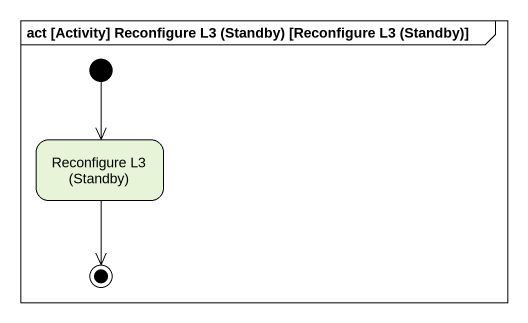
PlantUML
@startuml
mainframe act [Activity] Reconfigure L3 (Standby) [Reconfigure L3 (Standby)]
hide empty description
state "Reconfigure L3 (Standby)" as Reconfigure_L3_Standby
[*] --> Reconfigure_L3_Standby
Reconfigure_L3_Standby --> [*]
@enduml
